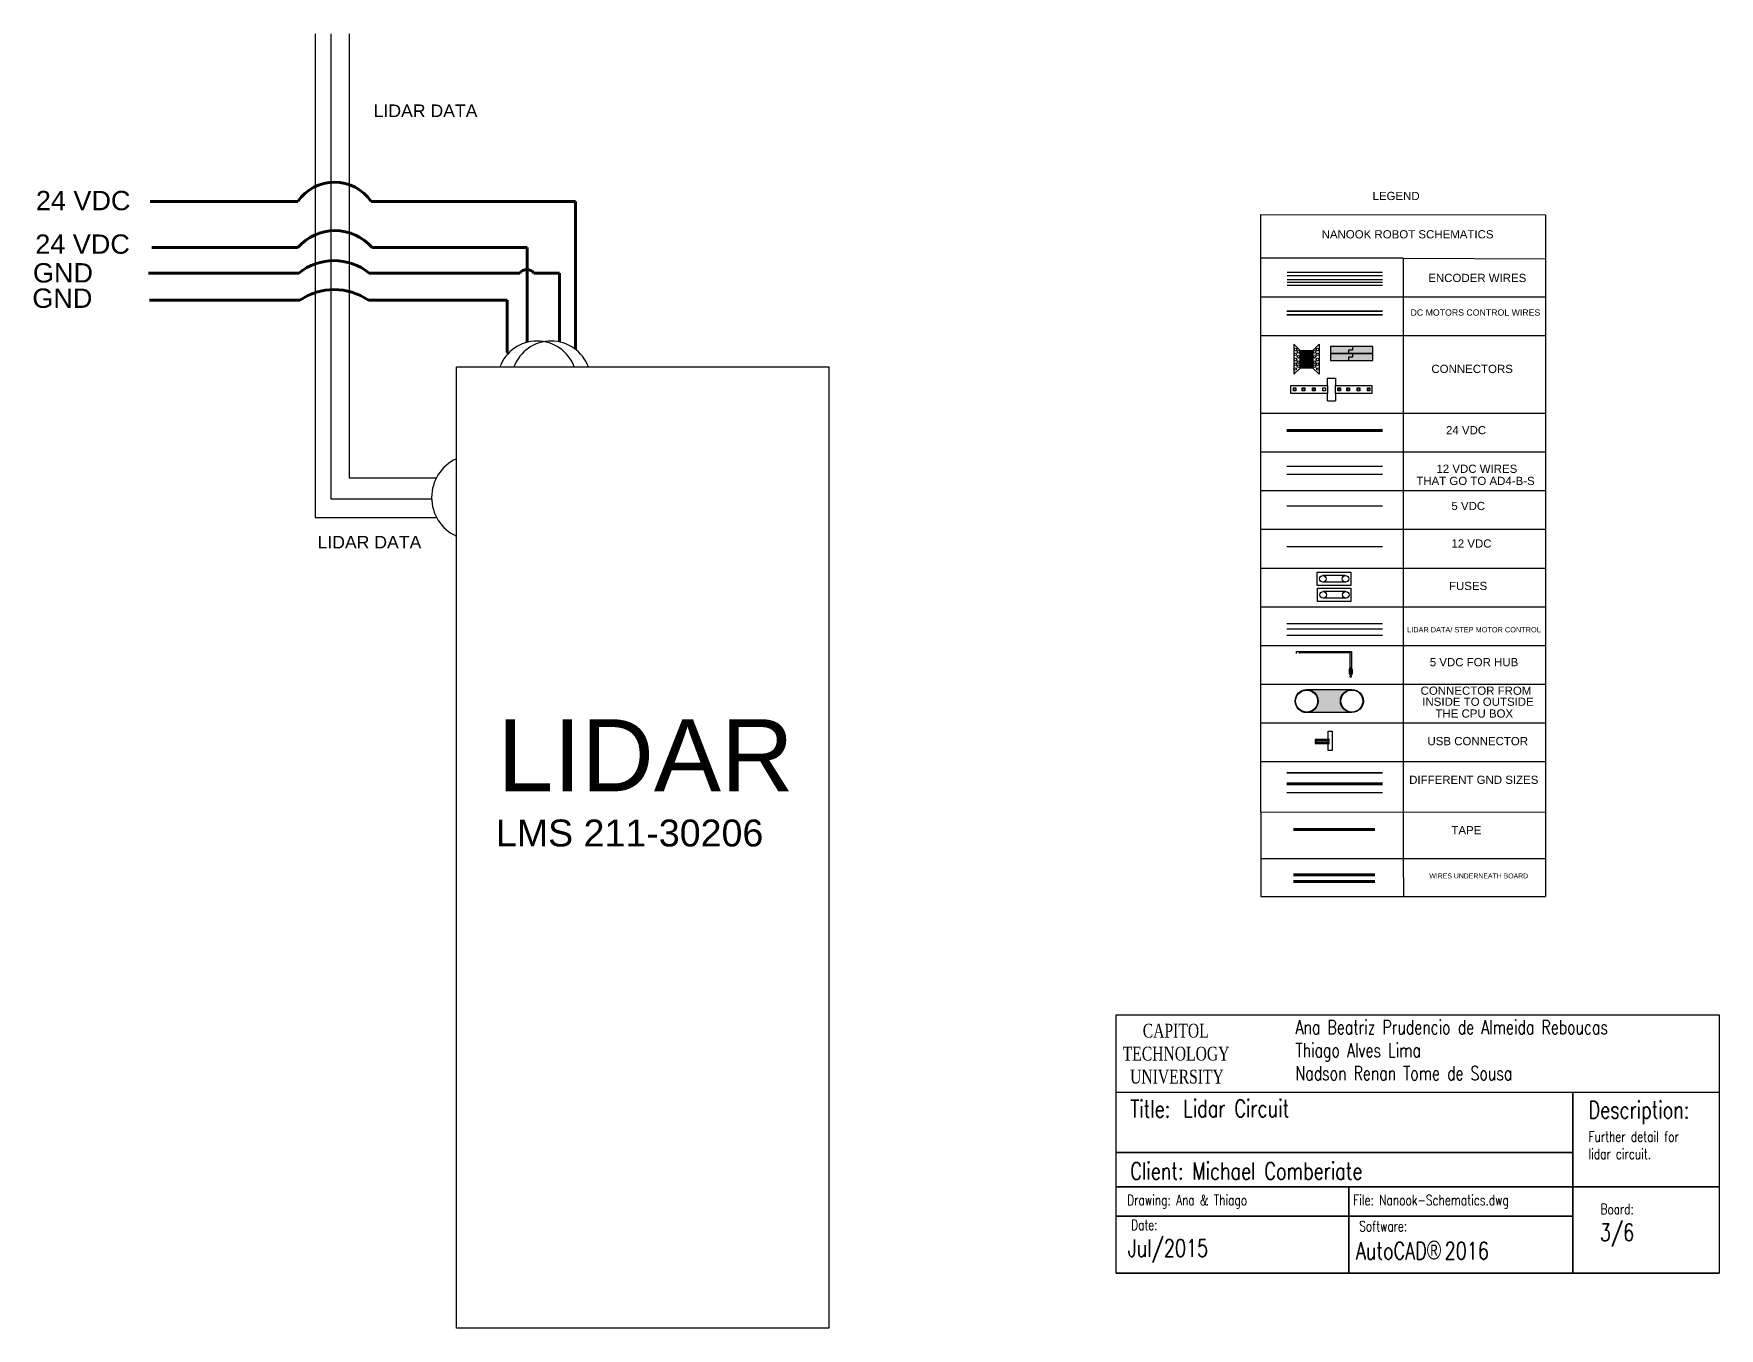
# Paper-space layout 'Layout1' of a CAD drawing. Header units: inches. Extents: x 1.5 to 40.7, y 0.8 to 30.9.
import ezdxf

# ---------------------------------------------------------------- set-up
doc = ezdxf.new("R2010")
doc.units = ezdxf.units.IN
doc.header["$MEASUREMENT"] = 0
for name, pattern in [('ACAD_ISO02W100', [15, 12, -3]), ('ACAD_ISO03W100', [30, 12, -18]), ('DASHDOT', [1, 0.5, -0.25, 0, -0.25])]:
    doc.linetypes.add(name, pattern=pattern)
for name, color, linetype in [('12VDC', 2, 'Continuous'), ('5V for hub', 250, 'Continuous'), ('5VDC', 1, 'Continuous'), ('Black GND', 250, 'Continuous'), ('Connectors', 250, 'Continuous'), ('encoder wires', 250, 'Continuous'), ('goes out of box', 4, 'Continuous'), ('LEGEND BOX', 7, 'Continuous'), ('MOTOR CONTROL WIRES', 1, 'Continuous'), ('PLANTA BAIXA ELÉTRICA', 10, 'DASHDOT'), ('power protection board', 7, 'Continuous'), ('Texts', 6, 'Continuous')]:
    doc.layers.add(name, color=color, linetype=linetype)
for name, color, linetype, lineweight in [('12VDC Blue', 5, 'Continuous', 30), ('24VDC', 1, 'Continuous', 60), ('AD4-BS', 250, 'Continuous', 30), ('LIDAR', 251, 'Continuous', 30), ('lidar data', 251, 'Continuous', 30), ('tape', 8, 'Continuous', 90), ('USB', 251, 'Continuous', 30), ('USB Motor wire Control', 251, 'Continuous', 30), ('USB wire WiFi', 251, 'Continuous', 30)]:
    doc.layers.add(name, color=color, linetype=linetype, lineweight=lineweight)
doc.styles.add('romans_75', font='romans.shx', dxfattribs={"width": 0.75, "height": 0.15})
doc.styles.get("Standard").update_dxf_attribs({"font": 'arial.ttf'})

psp = doc.layouts.get("Layout1")

# ---------------------------------------------------------------- hatches: boundary and pattern name
at = {"layer": '5V for hub', "true_color": 0x939598}
h = psp.add_hatch(color=252, dxfattribs=at)
h.dxf.hatch_style = 1
h.paths.add_polyline_path([(32.076, 16.148, 1), (32.145, 16.148, 1)])
h.paths.add_polyline_path([(32.076, 16.053, 0.298414), (32.097, 16.021, -0.94395), (32.125, 16.021, 0.298414), (32.145, 16.053, 1)])
h.paths.add_polyline_path([(32.125, 15.982, 1), (32.097, 15.982, 1)])
h.paths.add_polyline_path([(32.125, 16.021, 0.94395), (32.097, 16.021, 0.208334)], flags=17)
h.paths.add_polyline_path([(32.125, 16.02, 1), (32.097, 16.02), (32.097, 15.982, -1), (32.125, 15.982)])
h = psp.add_hatch(color=252, dxfattribs=at)
h.dxf.hatch_style = 1
h.paths.add_polyline_path([(32.145, 16.148, -1), (32.076, 16.148), (32.076, 16.054), (32.076, 16.054, -0.982512), (32.145, 16.053), (32.145, 16.053)])
h = psp.add_hatch(color=252, dxfattribs=at)
h.dxf.hatch_style = 1
h.paths.add_polyline_path([(32.097, 16.021, 0.208334), (32.125, 16.021, 0.94395)])
at = {"layer": 'AD4-BS', "true_color": 0xc7c8ca}
h = psp.add_hatch(color=9, dxfattribs=at)
h.dxf.hatch_style = 1
h.paths.add_polyline_path([(31.319, 14.524), (31.289, 14.524), (31.289, 14.425), (31.319, 14.425)])
at = {"layer": 'Black GND', "transparency": 33554687}
h = psp.add_hatch(color=4, dxfattribs=at)
h.dxf.hatch_style = 1
h.paths.add_polyline_path([(31.598, 15.681), (31.087, 15.68, -0.415378), (31.355, 15.413, -0.41305), (31.089, 15.145), (31.598, 15.146)])
h.paths.add_polyline_path([(32.137, 15.682), (31.598, 15.681), (31.598, 15.146), (32.139, 15.147, -0.415378), (31.87, 15.415, -0.41305)])
at = {"layer": 'Connectors', "true_color": 0x139b48, "transparency": 33554687}
h = psp.add_hatch(color=114, dxfattribs=at)
h.dxf.hatch_style = 1
h.paths.add_polyline_path([(31.083, 23.554), (30.938, 23.554), (30.938, 23.356), (30.938, 23.144), (31.083, 23.144)])
h = psp.add_hatch(color=114, dxfattribs=at)
h.dxf.hatch_style = 1
h.paths.add_polyline_path([(31.083, 23.144), (31.23, 23.144), (31.23, 23.554), (31.083, 23.554)])
at = {"layer": 'Connectors', "true_color": 0x000000}
h = psp.add_hatch(color=18, dxfattribs=at)
h.dxf.hatch_style = 1
h.paths.add_polyline_path([(32.156, 23.648), (32.156, 23.563), (32.062, 23.563), (32.062, 23.485), (31.644, 23.485), (31.644, 23.648)])
h = psp.add_hatch(color=18, dxfattribs=at)
h.dxf.hatch_style = 1
h.paths.add_polyline_path([(32.156, 23.648), (32.156, 23.563), (32.062, 23.563), (32.062, 23.485), (31.644, 23.485), (31.644, 23.648)], flags=17)
h.paths.add_polyline_path([(31.644, 23.485), (31.644, 23.648), (32.624, 23.648), (32.624, 23.485)])
h = psp.add_hatch(color=18, dxfattribs=at)
h.dxf.hatch_style = 1
h.paths.add_polyline_path([(31.644, 23.322), (31.644, 23.485), (32.155, 23.485), (32.155, 23.4), (32.061, 23.4), (32.061, 23.322)])
h.paths.add_polyline_path([(32.061, 23.322), (32.061, 23.4), (32.155, 23.4), (32.155, 23.485), (32.624, 23.485), (32.624, 23.322)])
at = {"layer": 'goes out of box'}
h = psp.add_hatch(color=256, dxfattribs=at)
h.dxf.hatch_style = 1
h.paths.add_polyline_path([(31.355, 15.413, 1), (30.821, 15.413, 1)])
h.paths.add_polyline_path([(31.343, 15.413, 1), (30.833, 15.413, 1)], flags=16)
h = psp.add_hatch(color=256, dxfattribs=at)
h.dxf.hatch_style = 1
h.paths.add_polyline_path([(32.405, 15.415, 1), (31.87, 15.415, 1)])
h.paths.add_polyline_path([(32.393, 15.415, 1), (31.882, 15.415, 1)], flags=16)

# ---------------------------------------------------------------- linework, layer by layer
at = {"layer": '12VDC'}
psp.add_line((30.63, 19.005), (32.849, 19.005), dxfattribs=at)
at = {"layer": '12VDC Blue'}
for p, q in [((30.63, 20.867), (32.849, 20.867)), ((30.63, 20.684), (32.849, 20.684))]:
    psp.add_line(p, q, dxfattribs=at)
at = {"layer": '24VDC'}
for p, q in [((4.243, 27.014), (7.67, 27.014)), ((9.374, 27.014), (14.112, 27.014)), ((14.112, 23.584), (14.112, 27.014)), ((4.281, 25.945), (7.67, 25.945)), ((9.394, 25.945), (12.608, 25.945)), ((12.994, 25.945), (12.608, 25.945)), ((12.994, 23.746), (12.994, 25.945)), ((30.63, 21.697), (32.849, 21.697))]:
    psp.add_line(p, q, dxfattribs=at)
at = {"layer": '24VDC', "linetype": 'ACAD_ISO02W100', "ltscale": 4}
psp.add_line((30.784, 11.378), (32.668, 11.378), dxfattribs=at)
at = {"layer": '24VDC'}
for centre, radius, start, end in [((8.522, 26.436), 1.029, 34.1396, 145.8604), ((8.532, 25.195), 1.143, 41.0564, 138.9436)]:
    psp.add_arc(centre, radius, start, end, dxfattribs=at)
at = {"layer": '5V for hub', "color": 250}
psp.add_lwpolyline([(30.851, 16.521), (30.851, 16.568), (31.718, 16.568), (32.132, 16.568), (32.132, 16.319), (32.132, 16.175)], dxfattribs=at)
at = {"layer": '5V for hub'}
psp.add_lwpolyline([(30.919, 16.521), (30.919, 16.539), (31.543, 16.539), (32.087, 16.539), (32.087, 16.23), (32.087, 16.173)], dxfattribs=at)
for points in [[(32.145, 16.148, 1), (32.076, 16.148), (32.076, 16.054)], [(32.125, 15.982), (32.125, 16.02, 1), (32.097, 16.02), (32.097, 15.983)]]:
    psp.add_lwpolyline(points, format="xyb", dxfattribs=at)
psp.add_lwpolyline([(32.145, 16.148), (32.145, 16.053)], close=True, dxfattribs=at)
psp.add_circle((32.111, 15.982), 0.0138, dxfattribs=at)
psp.add_arc((32.111, 16.053), 0.0344, 293.5366, 246.4634, dxfattribs=at)
at = {"layer": '5VDC'}
psp.add_lwpolyline([(30.63, 19.944), (30.858, 19.944), (32.849, 19.944)], dxfattribs=at)
at = {"layer": 'Black GND', "lineweight": 90}
for p, q in [((4.207, 25.354), (7.692, 25.354)), ((9.326, 25.354), (12.82, 25.354)), ((13.152, 25.354), (13.745, 25.354)), ((13.745, 23.754), (13.745, 25.354)), ((4.224, 24.721), (7.716, 24.721)), ((9.308, 24.721), (12.533, 24.721)), ((12.533, 24.721), (12.533, 23.51)), ((30.63, 13.49), (32.849, 13.49))]:
    psp.add_line(p, q, dxfattribs=at)
at = {"layer": 'Black GND'}
for p, q in [((12.533, 23.51), (12.533, 23.471)), ((32.849, 13.283), (30.63, 13.283))]:
    psp.add_line(p, q, dxfattribs=at)
at = {"layer": 'Black GND', "color": 0}
for p, q in [((32.155, 23.485), (32.155, 23.4)), ((32.155, 23.4), (32.061, 23.4)), ((32.061, 23.4), (32.061, 23.322))]:
    psp.add_line(p, q, dxfattribs=at)
at = {"layer": 'Black GND', "color": 4}
for p, q in [((31.088, 15.68), (32.138, 15.682)), ((32.138, 15.147), (31.088, 15.145))]:
    psp.add_line(p, q, dxfattribs=at)
at = {"layer": 'Black GND', "linetype": 'ACAD_ISO02W100', "lineweight": 90, "ltscale": 4}
psp.add_line((30.784, 11.223), (32.668, 11.223), dxfattribs=at)
at = {"layer": 'Black GND', "lineweight": 90}
for centre, radius, start, end in [((8.509, 24.334), 1.307, 51.3062, 128.6938), ((12.986, 25.219), 0.214, 39.133, 140.867), ((8.512, 23.561), 1.407, 55.5417, 124.4583)]:
    psp.add_arc(centre, radius, start, end, dxfattribs=at)
at = {"layer": 'Connectors'}
for p, q in [((30.791, 23.703), (30.791, 23.009)), ((30.938, 23.556), (30.791, 23.703)), ((30.938, 23.356), (30.938, 23.556)), ((31.083, 23.554), (31.083, 23.144)), ((31.23, 23.556), (31.377, 23.703)), ((31.23, 23.356), (31.23, 23.556)), ((31.377, 23.703), (31.377, 23.009)), ((32.155, 23.485), (32.155, 23.4)), ((32.156, 23.648), (32.156, 23.563)), ((30.938, 23.146), (30.791, 23.009)), ((30.938, 23.356), (30.938, 23.146)), ((31.23, 23.356), (31.23, 23.146)), ((31.23, 23.146), (31.377, 23.009)), ((32.155, 23.4), (32.061, 23.4)), ((32.061, 23.4), (32.061, 23.322)), ((31.57, 22.744), (31.57, 22.914)), ((31.57, 22.914), (31.758, 22.914)), ((31.758, 22.914), (31.758, 22.744)), ((31.57, 22.384), (31.57, 22.553)), ((31.57, 22.384), (31.758, 22.384)), ((31.758, 22.553), (31.758, 22.384))]:
    psp.add_line(p, q, dxfattribs=at)
at = {"layer": 'Connectors', "color": 0}
for p, q in [((32.062, 23.563), (32.062, 23.485)), ((32.156, 23.563), (32.062, 23.563))]:
    psp.add_line(p, q, dxfattribs=at)
at = {"layer": 'Connectors'}
for points in [[(30.936, 23.554), (31.23, 23.554), (31.23, 23.144), (30.936, 23.144)], [(31.643, 23.325), (32.622, 23.325), (32.622, 23.488), (31.643, 23.488)], [(31.644, 23.485), (32.624, 23.485), (32.624, 23.648), (31.644, 23.648)], [(31.644, 23.485), (32.624, 23.485), (32.624, 23.648), (31.644, 23.648)], [(31.644, 23.322), (32.624, 23.322), (32.624, 23.485), (31.644, 23.485)], [(30.725, 22.744), (31.57, 22.744), (31.57, 22.553), (30.725, 22.553)], [(31.758, 22.744), (32.602, 22.744), (32.602, 22.553), (31.758, 22.553)], [(30.781, 22.69), (30.841, 22.69), (30.841, 22.617), (30.781, 22.617)], [(30.988, 22.69), (31.049, 22.69), (31.049, 22.617), (30.988, 22.617)], [(31.227, 22.69), (31.288, 22.69), (31.288, 22.617), (31.227, 22.617)], [(31.465, 22.69), (31.526, 22.69), (31.526, 22.617), (31.465, 22.617)], [(31.813, 22.69), (31.874, 22.69), (31.874, 22.617), (31.813, 22.617)], [(32.021, 22.69), (32.082, 22.69), (32.082, 22.617), (32.021, 22.617)], [(32.26, 22.69), (32.321, 22.69), (32.321, 22.617), (32.26, 22.617)], [(32.498, 22.69), (32.558, 22.69), (32.558, 22.617), (32.498, 22.617)]]:
    psp.add_lwpolyline(points, close=True, dxfattribs=at)
for centre, radius in [((30.827, 23.466), 0.0304), ((30.829, 23.578), 0.0304), ((30.898, 23.525), 0.0304), ((31.269, 23.525), 0.0304), ((31.339, 23.578), 0.0304), ((31.341, 23.466), 0.0304), ((30.822, 23.125), 0.0304), ((30.826, 23.238), 0.0304), ((30.827, 23.345), 0.0304), ((30.898, 23.41), 0.0304), ((30.898, 23.287), 0.0304), ((30.898, 23.191), 0.0304), ((31.269, 23.41), 0.0304), ((31.269, 23.287), 0.0304), ((31.269, 23.191), 0.0304), ((31.341, 23.345), 0.0304), ((31.342, 23.238), 0.0304), ((31.346, 23.125), 0.0304), ((30.811, 22.653), 0.0249), ((31.019, 22.653), 0.0249), ((31.257, 22.653), 0.0249), ((31.843, 22.653), 0.0249), ((32.052, 22.653), 0.0249), ((32.29, 22.653), 0.0249), ((32.529, 22.655), 0.0249)]:
    psp.add_circle(centre, radius, dxfattribs=at)
at = {"layer": 'Connectors', "linetype": 'ACAD_ISO03W100'}
psp.add_arc((13.223, 22.852), 0.922, 20.4588, 159.5412, dxfattribs=at)
at = {"layer": 'Connectors'}
for centre, radius, start, end in [((13.55, 22.852), 0.922, 20.4588, 159.5412), ((11.76, 20.142), 0.985, 114.5383, 245.4617)]:
    psp.add_arc(centre, radius, start, end, dxfattribs=at)
at = {"layer": 'encoder wires', "color": 5}
psp.add_line((30.633, 25.377), (32.851, 25.377), dxfattribs=at)
at = {"layer": 'encoder wires', "color": 1}
psp.add_line((30.633, 25.299), (32.851, 25.299), dxfattribs=at)
at = {"layer": 'encoder wires', "color": 2}
psp.add_line((30.633, 25.202), (32.851, 25.202), dxfattribs=at)
at = {"layer": 'encoder wires', "color": 3}
psp.add_line((30.633, 25.145), (32.851, 25.145), dxfattribs=at)
at = {"layer": 'encoder wires'}
psp.add_line((30.633, 25.075), (32.851, 25.075), dxfattribs=at)
at = {"layer": 'goes out of box'}
for centre, radius in [((31.088, 15.413), 0.267), ((31.088, 15.413), 0.255), ((31.088, 15.413), 0.255), ((32.138, 15.415), 0.267), ((32.138, 15.415), 0.255), ((32.138, 15.415), 0.255)]:
    psp.add_circle(centre, radius, dxfattribs=at)
at = {"layer": 'LEGEND BOX'}
for p, q in [((33.33, 25.699), (30.026, 25.699)), ((33.33, 25.699), (36.635, 25.686)), ((33.33, 25.699), (33.33, 16.323)), ((30.026, 24.8), (36.635, 24.8)), ((30.026, 23.9), (36.635, 23.9)), ((30.026, 22.102), (36.635, 22.102)), ((30.026, 21.202), (36.635, 21.202)), ((30.026, 20.303), (36.635, 20.303)), ((30.026, 19.404), (36.635, 19.404)), ((30.026, 18.504), (36.635, 18.504)), ((30.026, 17.605), (36.635, 17.605)), ((30.026, 16.706), (36.635, 16.706)), ((33.33, 16.323), (33.33, 15.807)), ((30.026, 15.807), (36.635, 15.807)), ((33.33, 15.807), (33.33, 12.828)), ((30.026, 14.907), (36.635, 14.907)), ((30.026, 14.008), (36.635, 14.008)), ((30.026, 12.831), (30.025, 11.762)), ((33.33, 12.828), (33.33, 11.762)), ((36.635, 12.825), (36.635, 11.762)), ((30.025, 11.762), (30.024, 10.872)), ((30.025, 11.762), (36.635, 11.762)), ((33.33, 11.762), (33.337, 10.872)), ((36.635, 11.762), (36.635, 10.872)), ((30.024, 10.872), (36.635, 10.872))]:
    psp.add_line(p, q, dxfattribs=at)
psp.add_lwpolyline([(30.025, 26.715), (36.634, 26.709), (36.635, 12.825), (30.026, 12.831)], close=True, dxfattribs=at)
at = {"layer": 'LIDAR'}
psp.add_lwpolyline([(11.351, 23.175), (19.999, 23.175), (19.999, 0.849), (11.351, 0.849)], close=True, dxfattribs=at)
at = {"layer": 'lidar data'}
for p, q in [((8.072, 30.911), (8.072, 19.678)), ((8.433, 30.911), (8.433, 20.109)), ((8.862, 30.911), (8.862, 20.596)), ((8.862, 20.596), (10.885, 20.596)), ((8.433, 20.109), (10.775, 20.109)), ((8.072, 19.678), (10.891, 19.678))]:
    psp.add_line(p, q, dxfattribs=at)
at = {"layer": 'MOTOR CONTROL WIRES', "color": 18, "lineweight": 35, "true_color": 0x000000}
for p, q in [((32.849, 24.471), (30.63, 24.471)), ((32.849, 13.745), (30.63, 13.745))]:
    psp.add_line(p, q, dxfattribs=at)
at = {"layer": 'MOTOR CONTROL WIRES', "color": 1, "lineweight": 35}
psp.add_line((32.849, 24.384), (30.63, 24.384), dxfattribs=at)
at = {"layer": 'PLANTA BAIXA ELÉTRICA', "color": 0, "linetype": 'ByBlock'}
for p, q in [((26.667, 2.13), (26.667, 8.13)), ((26.667, 8.13), (40.667, 8.13)), ((26.667, 6.33), (26.667, 8.13)), ((40.667, 8.13), (40.667, 2.13)), ((26.667, 4.93), (26.667, 6.33)), ((26.667, 4.93), (26.667, 6.33)), ((26.667, 6.33), (40.667, 6.33)), ((37.267, 2.13), (37.267, 6.33)), ((37.267, 6.33), (37.267, 2.13)), ((26.667, 4.13), (26.667, 4.93)), ((26.667, 4.13), (26.667, 4.93)), ((26.667, 4.93), (37.267, 4.93)), ((37.267, 4.93), (26.667, 4.93)), ((26.667, 3.45), (26.667, 4.13)), ((26.667, 3.45), (26.667, 4.13)), ((26.667, 4.13), (40.667, 4.13)), ((40.667, 4.13), (26.667, 4.13)), ((32.067, 2.13), (32.067, 4.13)), ((32.067, 4.13), (32.067, 2.13)), ((26.667, 2.13), (26.667, 3.45)), ((26.667, 3.45), (37.267, 3.45)), ((37.267, 3.45), (26.667, 3.45)), ((40.667, 2.13), (26.667, 2.13)), ((26.667, 2.13), (29.367, 2.13)), ((29.367, 2.13), (32.067, 2.13)), ((32.067, 2.13), (29.367, 2.13)), ((32.067, 2.13), (37.267, 2.13)), ((34.667, 2.13), (32.067, 2.13)), ((37.267, 2.13), (34.667, 2.13)), ((37.267, 2.13), (40.667, 2.13)), ((40.667, 2.13), (37.267, 2.13))]:
    psp.add_line(p, q, dxfattribs=at)
at = {"layer": 'power protection board'}
for p, q in [((31.991, 18.328), (31.463, 18.328)), ((31.998, 18.175), (31.472, 18.175)), ((31.996, 17.956), (31.468, 17.956)), ((32.002, 17.803), (31.477, 17.804))]:
    psp.add_line(p, q, dxfattribs=at)
for points in [[(32.111, 18.406), (32.111, 18.1), (31.332, 18.1), (31.332, 18.406)], [(32.116, 18.034), (32.116, 17.728), (31.337, 17.728), (31.337, 18.034)]]:
    psp.add_lwpolyline(points, close=True, dxfattribs=at)
for centre in [(31.465, 18.251), (31.992, 18.251), (31.47, 17.88), (31.997, 17.88)]:
    psp.add_circle(centre, 0.0765, dxfattribs=at)
at = {"layer": 'tape'}
psp.add_line((30.784, 12.433), (32.668, 12.433), dxfattribs=at)
at = {"layer": 'USB'}
psp.add_lwpolyline([(31.586, 14.715), (31.684, 14.715), (31.684, 14.264), (31.586, 14.264)], close=True, dxfattribs=at)
at = {"layer": 'USB Motor wire Control'}
for p, q in [((32.849, 17.207), (30.63, 17.207)), ((32.849, 17.085), (30.63, 17.085)), ((32.849, 16.939), (30.63, 16.939))]:
    psp.add_line(p, q, dxfattribs=at)
at = {"layer": 'USB wire WiFi', "color": 1}
psp.add_line((31.62, 14.524), (31.319, 14.524), dxfattribs=at)
at = {"layer": 'USB wire WiFi', "color": 7}
psp.add_line((31.62, 14.491), (31.319, 14.491), dxfattribs=at)
at = {"layer": 'USB wire WiFi', "color": 3}
psp.add_line((31.622, 14.449), (31.319, 14.449), dxfattribs=at)
at = {"layer": 'USB wire WiFi', "color": 250}
psp.add_line((31.319, 14.425), (31.621, 14.425), dxfattribs=at)
at = {"layer": 'USB wire WiFi'}
psp.add_lwpolyline([(31.319, 14.524), (31.289, 14.524), (31.289, 14.425), (31.319, 14.425)], close=True, dxfattribs=at)

# ---------------------------------------------------------------- texts
at = {"layer": 'PLANTA BAIXA ELÉTRICA', "color": 0, "linetype": 'ByBlock', "attachment_point": 1, "style": 'romans_75'}
for s, width, insert, char_height in [('\\pi-0.32137;{\\Ftimesout|c0;CAPITOL\\P\\pi-0.78637;TECHNOLOGY\\P\\pi-0.61537;UNIVERSITY}', 0.70925, (27.605, 7.92), 0.32), ('Ana Beatriz Prudencio de Almeida Reboucas\\PThiago Alves Lima\\PNadson Renan Tome de Sousa', 11.73869, (30.83, 8.001), 0.32), ('Title:', 12.30617, (26.996, 6.143), 0.4), ('Lidar Circuit', 12.30617, (28.228, 6.155), 0.4), ('Description:', 12.30617, (37.632, 6.121), 0.4), ('Further detail for lidar circuit.', 2.79029, (37.629, 5.419), 0.24), ('Client: Michael Comberiate', 12.30617, (26.996, 4.701), 0.4), (' Drawing: Ana & Thiago', 12.30617, (26.799, 3.948), 0.24), ('File: Nanook-Schematics.dwg', 12.30617, (32.169, 3.947), 0.24), ('Board:', 1.06218, (37.907, 3.736), 0.24), ('Date:', 1.06218, (27.012, 3.37), 0.24), ('Software:', 1.06218, (32.306, 3.34), 0.24), ('3/6', 2.68841, (37.895, 3.278), 0.4), ('Jul/2015', 2.68841, (26.938, 2.912), 0.4), ('AutoCAD{\\fArial|b0|i0|c0|p34;\\H1.0833x;®\\fMS Shell Dlg 2|b0|i0|c0|p0;\\H0.65385x; }2016', 5.99605, (32.232, 2.882), 0.4)]:
    psp.add_mtext_dynamic_manual_height_columns(s, width=width, gutter_width=0.75, heights=[0], dxfattribs=dict(at, insert=insert, char_height=char_height))
at = {"layer": 'Texts'}
for s, height, p in [('LIDAR DATA', 0.2929, (9.43, 28.975)), ('24 VDC', 0.4489, (1.589, 26.812)), ('LEGEND', 0.1904, (32.618, 27.048)), ('24 VDC', 0.4489, (1.575, 25.801)), ('NANOOK ROBOT SCHEMATICS', 0.19042, (31.436, 26.158)), ('GND', 0.4489, (1.521, 25.134)), ('ENCODER WIRES', 0.19042, (33.912, 25.145)), ('GND', 0.4489, (1.507, 24.545)), ('DC MOTORS CONTROL WIRES', 0.14538, (33.5, 24.364)), ('CONNECTORS', 0.1904, (33.984, 23.033)), ('24 VDC', 0.1904, (34.323, 21.609)), ('12 VDC WIRES', 0.19042, (34.101, 20.713)), ('THAT GO TO AD4-B-S', 0.19042, (33.633, 20.432)), ('5 VDC', 0.1904, (34.448, 19.849)), ('LIDAR DATA', 0.2929, (8.127, 18.957)), ('12 VDC', 0.1904, (34.449, 18.977)), ('FUSES', 0.1904, (34.393, 17.992)), ('LIDAR DATA/ STEP MOTOR CONTROL', 0.12186, (33.421, 17.009)), ('5 VDC FOR HUB', 0.19042, (33.946, 16.223)), ('CONNECTOR FROM ', 0.19042, (33.734, 15.56)), ('INSIDE TO OUTSIDE', 0.19042, (33.773, 15.304)), ('LIDAR', 1.6716, (12.302, 13.32)), ('THE CPU BOX', 0.19042, (34.078, 15.029)), ('USB CONNECTOR', 0.19042, (33.893, 14.389)), ('DIFFERENT GND SIZES', 0.19042, (33.468, 13.491)), ('LMS 211-30206', 0.62464, (12.267, 12.038)), ('TAPE', 0.1904, (34.449, 12.32)), ('WIRES UNDERNEATH BOARD', 0.11449, (33.937, 11.296))]:
    psp.add_text(s, height=height, dxfattribs=at).set_placement(p)

doc.saveas('drawing.dxf')
